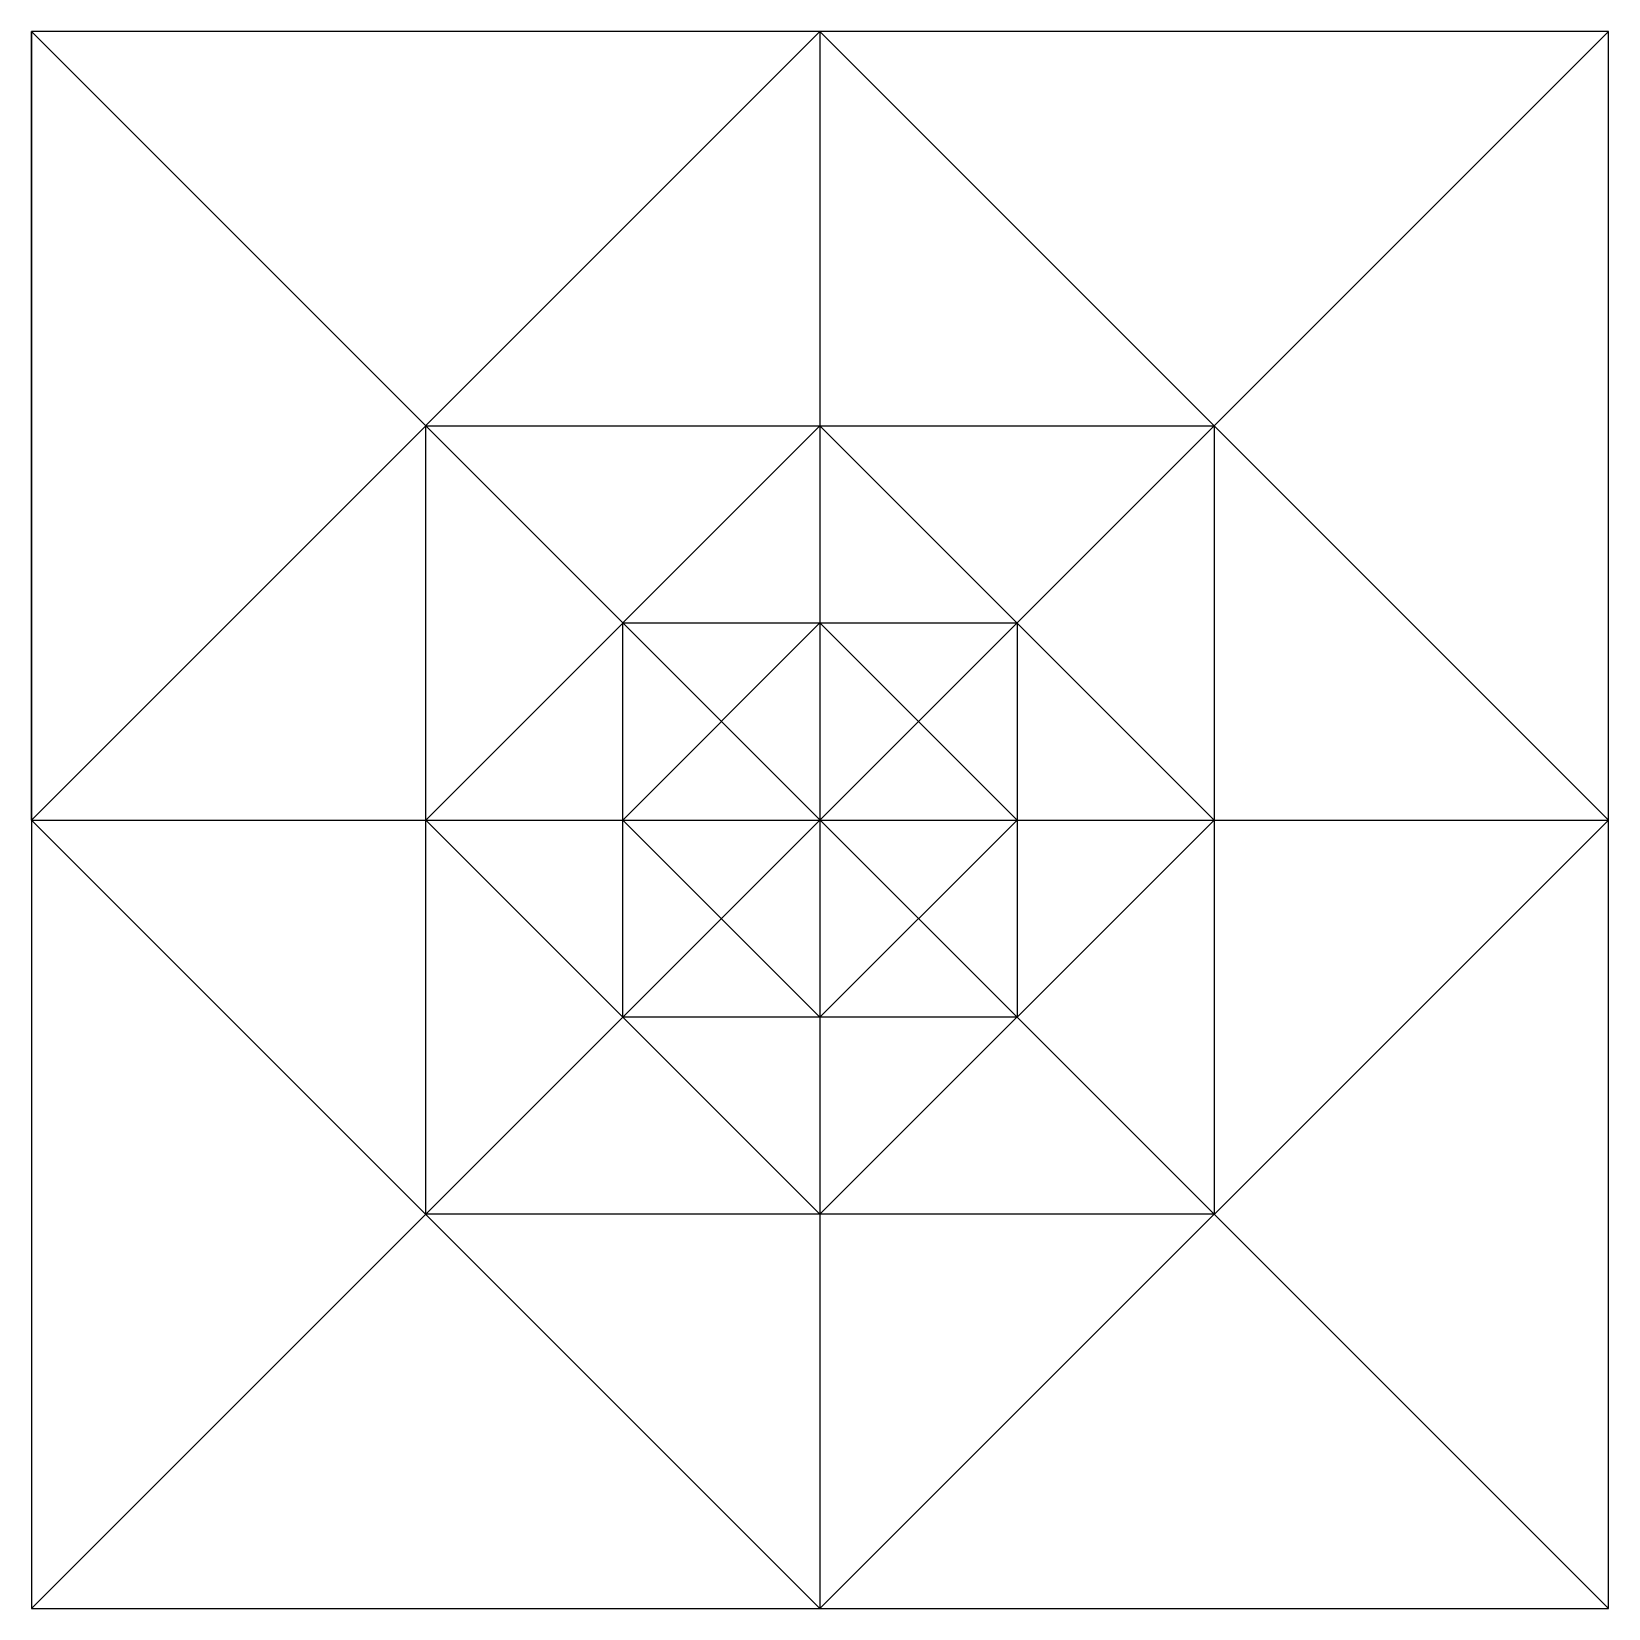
# Model space of a CAD drawing. Header units: millimetres. Extents: x 0 to 120, y 0 to 120.
import ezdxf

# ---------------------------------------------------------------- set-up
doc = ezdxf.new("R2010")
doc.units = ezdxf.units.MM

msp = doc.modelspace()

# ---------------------------------------------------------------- linework, layer by layer
for p, q in [((120, 120), (0, 120)), ((0, 120), (0, 0)), ((0, 120), (120, 0)), ((120, 120), (0, 0)), ((0, 60), (0, 120)), ((0, 60), (60, 120)), ((60, 120), (60, 0)), ((60, 120), (120, 60)), ((120, 0), (120, 120)), ((30, 90), (90, 90)), ((30, 30), (30, 90)), ((30, 60), (60, 90)), ((60, 90), (90, 60)), ((90, 90), (90, 30)), ((45, 45), (45, 75)), ((45, 75), (75, 75)), ((45, 60), (60, 75)), ((60, 75), (75, 60)), ((75, 75), (75, 45)), ((0, 60), (120, 60)), ((60, 0), (0, 60)), ((60, 30), (30, 60)), ((60, 45), (45, 60)), ((120, 60), (60, 0)), ((90, 60), (60, 30)), ((75, 60), (60, 45)), ((75, 45), (45, 45)), ((90, 30), (30, 30)), ((0, 0), (120, 0))]:
    msp.add_line(p, q)

doc.saveas('drawing.dxf')
